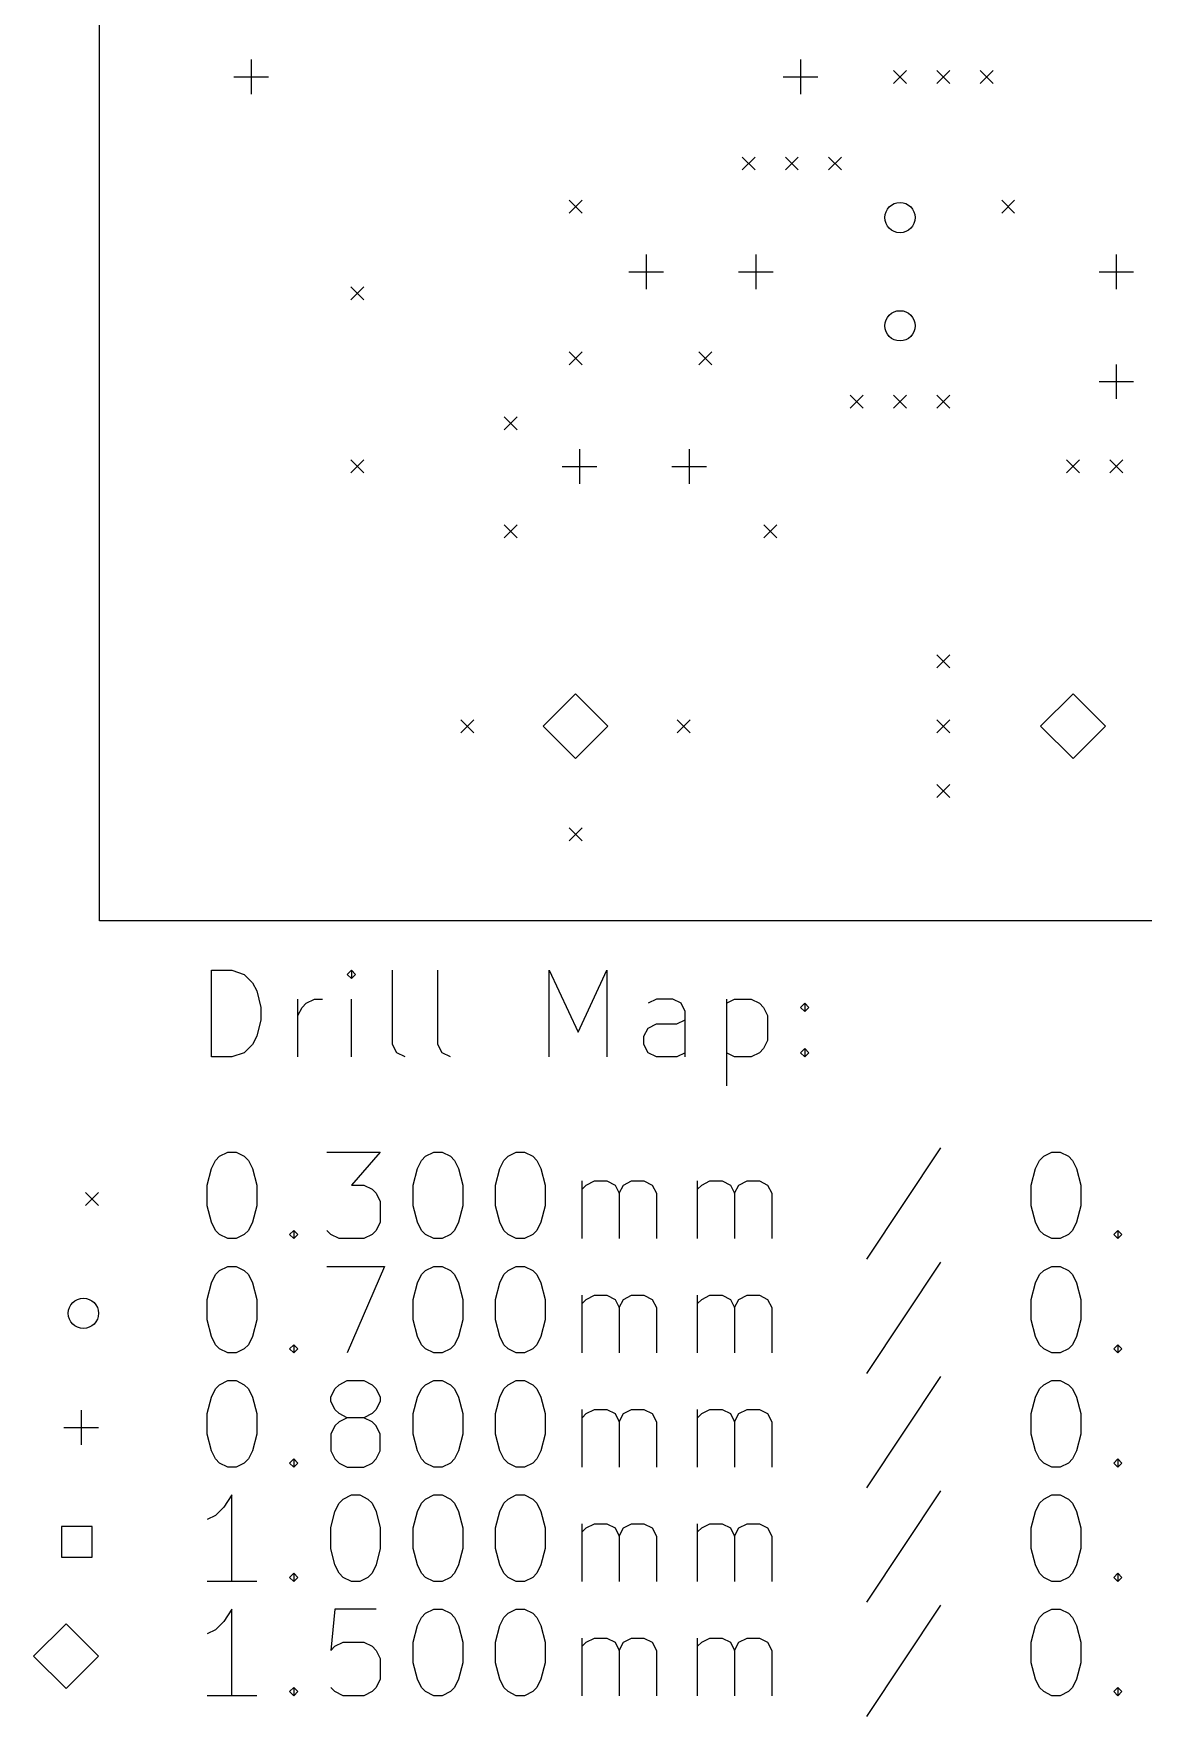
# Model space of a CAD drawing. Extents: x -1.5 to 50.2, y -78.7 to 0.
# Drawn here: x -1.52 to 24.12, y -78.38 to -39.5 of the extents above; entities that cross this region are included whole.
import ezdxf

# ---------------------------------------------------------------- set-up
doc = ezdxf.new("R2010")
doc.units = 0
doc.layers.add('BLACK', color=7, linetype='CONTINUOUS')

msp = doc.modelspace()

# ---------------------------------------------------------------- linework, layer by layer
at = {"layer": 'BLACK', "linetype": 'CONTINUOUS'}
for p, q in [((0, -60), (0, 0)), ((3.5, -40.1), (3.5, -40.9)), ((16.2, -40.1), (16.2, -40.9)), ((18.35, -40.35), (18.65, -40.65)), ((18.65, -40.35), (18.35, -40.65)), ((19.35, -40.35), (19.65, -40.65)), ((19.65, -40.35), (19.35, -40.65)), ((20.35, -40.35), (20.65, -40.65)), ((20.65, -40.35), (20.35, -40.65)), ((3.1, -40.5), (3.9, -40.5)), ((15.8, -40.5), (16.6, -40.5)), ((14.85, -42.35), (15.15, -42.65)), ((15.15, -42.35), (14.85, -42.65)), ((15.85, -42.35), (16.15, -42.65)), ((16.15, -42.35), (15.85, -42.65)), ((16.85, -42.35), (17.15, -42.65)), ((17.15, -42.35), (16.85, -42.65)), ((10.85, -43.35), (11.15, -43.65)), ((11.15, -43.35), (10.85, -43.65)), ((20.85, -43.35), (21.15, -43.65)), ((21.15, -43.35), (20.85, -43.65)), ((12.63, -44.6), (12.63, -45.4)), ((15.17, -44.6), (15.17, -45.4)), ((23.5, -44.6), (23.5, -45.4)), ((12.23, -45), (13.03, -45)), ((14.77, -45), (15.57, -45)), ((23.1, -45), (23.9, -45)), ((5.81, -45.35), (6.11, -45.65)), ((6.11, -45.35), (5.81, -45.65)), ((10.85, -46.85), (11.15, -47.15)), ((11.15, -46.85), (10.85, -47.15)), ((13.85, -46.85), (14.15, -47.15)), ((14.15, -46.85), (13.85, -47.15)), ((23.5, -47.14), (23.5, -47.94)), ((23.1, -47.54), (23.9, -47.54)), ((17.35, -47.85), (17.65, -48.15)), ((17.65, -47.85), (17.35, -48.15)), ((18.35, -47.85), (18.65, -48.15)), ((18.65, -47.85), (18.35, -48.15)), ((19.35, -47.85), (19.65, -48.15)), ((19.65, -47.85), (19.35, -48.15)), ((9.35, -48.35), (9.65, -48.65)), ((9.65, -48.35), (9.35, -48.65)), ((5.81, -49.35), (6.11, -49.65)), ((6.11, -49.35), (5.81, -49.65)), ((11.09, -49.1), (11.09, -49.9)), ((13.63, -49.1), (13.63, -49.9)), ((22.35, -49.35), (22.65, -49.65)), ((22.65, -49.35), (22.35, -49.65)), ((23.35, -49.35), (23.65, -49.65)), ((23.65, -49.35), (23.35, -49.65)), ((10.69, -49.5), (11.49, -49.5)), ((13.23, -49.5), (14.03, -49.5)), ((9.35, -50.85), (9.65, -51.15)), ((9.65, -50.85), (9.35, -51.15)), ((15.35, -50.85), (15.65, -51.15)), ((15.65, -50.85), (15.35, -51.15)), ((19.35, -53.85), (19.65, -54.15)), ((19.65, -53.85), (19.35, -54.15)), ((11, -54.75), (10.25, -55.5)), ((11.75, -55.5), (11, -54.75)), ((22.5, -54.75), (21.75, -55.5)), ((23.25, -55.5), (22.5, -54.75)), ((8.35, -55.35), (8.65, -55.65)), ((8.65, -55.35), (8.35, -55.65)), ((10.25, -55.5), (11, -56.25)), ((11, -56.25), (11.75, -55.5)), ((13.35, -55.35), (13.65, -55.65)), ((13.65, -55.35), (13.35, -55.65)), ((19.35, -55.35), (19.65, -55.65)), ((19.65, -55.35), (19.35, -55.65)), ((21.75, -55.5), (22.5, -56.25)), ((22.5, -56.25), (23.25, -55.5)), ((19.35, -56.85), (19.65, -57.15)), ((19.65, -56.85), (19.35, -57.15)), ((10.85, -57.85), (11.15, -58.15)), ((11.15, -57.85), (10.85, -58.15)), ((45, -60), (0, -60)), ((2.582768, -63.139838), (2.582768, -61.139838)), ((2.582768, -61.139838), (3.058958, -61.139838)), ((3.058958, -61.139838), (3.344673, -61.235076)), ((3.344673, -61.235076), (3.535149, -61.425552)), ((5.820863, -61.139838), (5.725625, -61.235076)), ((5.725625, -61.235076), (5.820863, -61.330314)), ((5.916101, -61.235076), (5.820863, -61.139838)), ((5.820863, -61.139838), (5.820863, -61.330314)), ((5.820863, -61.330314), (5.916101, -61.235076)), ((6.773244, -62.854123), (6.773244, -61.139838)), ((7.820863, -62.854123), (7.820863, -61.139838)), ((10.392292, -63.139838), (10.392292, -61.139838)), ((10.392292, -61.139838), (11.058959, -62.568409)), ((11.058959, -62.568409), (11.725625, -61.139838)), ((11.725625, -61.139838), (11.725625, -63.139838)), ((3.535149, -61.425552), (3.630387, -61.616028)), ((3.630387, -61.616028), (3.725625, -61.99698)), ((4.582768, -63.139838), (4.582768, -61.806504)), ((4.773244, -61.901742), (4.96372, -61.806504)), ((4.96372, -61.806504), (5.154197, -61.806504)), ((5.820863, -63.139838), (5.820863, -61.806504)), ((12.868482, -61.806504), (12.678006, -61.901742)), ((13.249435, -61.806504), (12.868482, -61.806504)), ((13.439911, -61.901742), (13.249435, -61.806504)), ((14.48753, -61.806504), (14.48753, -63.806504)), ((14.48753, -61.901742), (14.678006, -61.806504)), ((14.678006, -61.806504), (15.058959, -61.806504)), ((15.058959, -61.806504), (15.249435, -61.901742)), ((3.725625, -61.99698), (3.725625, -62.282695)), ((4.582768, -62.187457), (4.678006, -61.99698)), ((4.678006, -61.99698), (4.773244, -61.901742)), ((13.535149, -62.092219), (13.439911, -61.901742)), ((13.535149, -63.139838), (13.535149, -62.092219)), ((15.249435, -61.901742), (15.344673, -61.99698)), ((15.344673, -61.99698), (15.439911, -62.187457)), ((15.439911, -62.187457), (15.439911, -62.758885)), ((16.201816, -61.99698), (16.297054, -61.901742)), ((16.297054, -62.092219), (16.201816, -61.99698)), ((16.297054, -61.901742), (16.392292, -61.99698)), ((16.297054, -61.901742), (16.297054, -62.092219)), ((16.392292, -61.99698), (16.297054, -62.092219)), ((3.725625, -62.282695), (3.630387, -62.663647)), ((12.582768, -62.663647), (12.678006, -62.473171)), ((12.678006, -62.473171), (12.868482, -62.377933)), ((12.868482, -62.377933), (13.344673, -62.377933)), ((13.344673, -62.377933), (13.535149, -62.282695)), ((3.535149, -62.854123), (3.344673, -63.0446)), ((3.630387, -62.663647), (3.535149, -62.854123)), ((6.868482, -63.0446), (6.773244, -62.854123)), ((7.916101, -63.0446), (7.820863, -62.854123)), ((12.582768, -62.854123), (12.582768, -62.663647)), ((12.678006, -63.0446), (12.582768, -62.854123)), ((15.344673, -62.949361), (15.249435, -63.0446)), ((15.439911, -62.758885), (15.344673, -62.949361)), ((16.201816, -63.0446), (16.297054, -62.949361)), ((16.297054, -62.949361), (16.392292, -63.0446)), ((16.297054, -62.949361), (16.297054, -63.139838)), ((3.058958, -63.139838), (2.582768, -63.139838)), ((3.344673, -63.0446), (3.058958, -63.139838)), ((7.058958, -63.139838), (6.868482, -63.0446)), ((8.106577, -63.139838), (7.916101, -63.0446)), ((12.868482, -63.139838), (12.678006, -63.0446)), ((13.344673, -63.139838), (12.868482, -63.139838)), ((13.535149, -63.0446), (13.344673, -63.139838)), ((14.678006, -63.139838), (14.48753, -63.0446)), ((15.058959, -63.139838), (14.678006, -63.139838)), ((15.249435, -63.0446), (15.058959, -63.139838)), ((16.297054, -63.139838), (16.201816, -63.0446)), ((16.392292, -63.0446), (16.297054, -63.139838)), ((19.439912, -65.2446), (17.725627, -67.816028)), ((2.582768, -65.72079), (2.678006, -65.530314)), ((2.678006, -65.530314), (2.773244, -65.435076)), ((2.773244, -65.435076), (2.96372, -65.339838)), ((2.96372, -65.339838), (3.154197, -65.339838)), ((3.154197, -65.339838), (3.344673, -65.435076)), ((3.344673, -65.435076), (3.439911, -65.530314)), ((3.439911, -65.530314), (3.535149, -65.72079)), ((5.249435, -65.339838), (6.48753, -65.339838)), ((6.48753, -65.339838), (5.820863, -66.101742)), ((7.344673, -65.72079), (7.439911, -65.530314)), ((7.439911, -65.530314), (7.535149, -65.435076)), ((7.535149, -65.435076), (7.725625, -65.339838)), ((7.725625, -65.339838), (7.916102, -65.339838)), ((7.916102, -65.339838), (8.106578, -65.435076)), ((8.106578, -65.435076), (8.201816, -65.530314)), ((8.201816, -65.530314), (8.297054, -65.72079)), ((9.249435, -65.72079), (9.344673, -65.530314)), ((9.344673, -65.530314), (9.439911, -65.435076)), ((9.439911, -65.435076), (9.630387, -65.339838)), ((9.630387, -65.339838), (9.820864, -65.339838)), ((9.820864, -65.339838), (10.01134, -65.435076)), ((10.01134, -65.435076), (10.106578, -65.530314)), ((10.106578, -65.530314), (10.201816, -65.72079)), ((21.630389, -65.72079), (21.725627, -65.530314)), ((21.725627, -65.530314), (21.820865, -65.435076)), ((21.820865, -65.435076), (22.011341, -65.339838)), ((22.011341, -65.339838), (22.201818, -65.339838)), ((22.201818, -65.339838), (22.392294, -65.435076)), ((22.392294, -65.435076), (22.487532, -65.530314)), ((22.487532, -65.530314), (22.58277, -65.72079)), ((2.48753, -66.101742), (2.582768, -65.72079)), ((3.535149, -65.72079), (3.630387, -66.101742)), ((7.249435, -66.101742), (7.344673, -65.72079)), ((8.297054, -65.72079), (8.392292, -66.101742)), ((9.154197, -66.101742), (9.249435, -65.72079)), ((10.201816, -65.72079), (10.297054, -66.101742)), ((11.154197, -67.339838), (11.154197, -66.006504)), ((11.249435, -66.101742), (11.439911, -66.006504)), ((11.439911, -66.006504), (11.725626, -66.006504)), ((11.725626, -66.006504), (11.916102, -66.101742)), ((12.106578, -66.101742), (12.297054, -66.006504)), ((12.297054, -66.006504), (12.582768, -66.006504)), ((12.582768, -66.006504), (12.773245, -66.101742)), ((13.820864, -67.339838), (13.820864, -66.006504)), ((13.916102, -66.101742), (14.106578, -66.006504)), ((14.106578, -66.006504), (14.392293, -66.006504)), ((14.392293, -66.006504), (14.582769, -66.101742)), ((14.773245, -66.101742), (14.963721, -66.006504)), ((14.963721, -66.006504), (15.249435, -66.006504)), ((15.249435, -66.006504), (15.439912, -66.101742)), ((21.535151, -66.101742), (21.630389, -65.72079)), ((22.58277, -65.72079), (22.678008, -66.101742)), ((-0.325, -66.275), (-0.025, -66.575)), ((-0.025, -66.275), (-0.325, -66.575)), ((2.48753, -66.577933), (2.48753, -66.101742)), ((3.630387, -66.101742), (3.630387, -66.577933)), ((5.820863, -66.101742), (6.106578, -66.101742)), ((6.106578, -66.101742), (6.297054, -66.19698)), ((6.297054, -66.19698), (6.392292, -66.292219)), ((6.392292, -66.292219), (6.48753, -66.482695)), ((7.249435, -66.577933), (7.249435, -66.101742)), ((8.392292, -66.101742), (8.392292, -66.577933)), ((9.154197, -66.577933), (9.154197, -66.101742)), ((10.297054, -66.101742), (10.297054, -66.577933)), ((11.154197, -66.19698), (11.249435, -66.101742)), ((11.916102, -66.101742), (12.01134, -66.292219)), ((12.01134, -66.292219), (12.106578, -66.101742)), ((12.01134, -66.292219), (12.01134, -67.339838)), ((12.773245, -66.101742), (12.868483, -66.292219)), ((12.868483, -66.292219), (12.868483, -67.339838)), ((13.820864, -66.19698), (13.916102, -66.101742)), ((14.582769, -66.101742), (14.678007, -66.292219)), ((14.678007, -66.292219), (14.773245, -66.101742)), ((14.678007, -66.292219), (14.678007, -67.339838)), ((15.439912, -66.101742), (15.53515, -66.292219)), ((15.53515, -66.292219), (15.53515, -67.339838)), ((21.535151, -66.577933), (21.535151, -66.101742)), ((22.678008, -66.101742), (22.678008, -66.577933)), ((2.582768, -66.958885), (2.48753, -66.577933)), ((3.630387, -66.577933), (3.535149, -66.958885)), ((6.48753, -66.482695), (6.48753, -66.958885)), ((7.344673, -66.958885), (7.249435, -66.577933)), ((8.392292, -66.577933), (8.297054, -66.958885)), ((9.249435, -66.958885), (9.154197, -66.577933)), ((10.297054, -66.577933), (10.201816, -66.958885)), ((21.630389, -66.958885), (21.535151, -66.577933)), ((22.678008, -66.577933), (22.58277, -66.958885)), ((2.678006, -67.149361), (2.582768, -66.958885)), ((2.773244, -67.2446), (2.678006, -67.149361)), ((2.96372, -67.339838), (2.773244, -67.2446)), ((3.344673, -67.2446), (3.154197, -67.339838)), ((3.439911, -67.149361), (3.344673, -67.2446)), ((3.535149, -66.958885), (3.439911, -67.149361)), ((4.392292, -67.2446), (4.48753, -67.149361)), ((4.48753, -67.339838), (4.392292, -67.2446)), ((4.48753, -67.149361), (4.582768, -67.2446)), ((4.48753, -67.149361), (4.48753, -67.339838)), ((4.582768, -67.2446), (4.48753, -67.339838)), ((5.344673, -67.2446), (5.249435, -67.149361)), ((5.535149, -67.339838), (5.344673, -67.2446)), ((6.297054, -67.2446), (6.106578, -67.339838)), ((6.392292, -67.149361), (6.297054, -67.2446)), ((6.48753, -66.958885), (6.392292, -67.149361)), ((7.439911, -67.149361), (7.344673, -66.958885)), ((7.535149, -67.2446), (7.439911, -67.149361)), ((7.725625, -67.339838), (7.535149, -67.2446)), ((8.106578, -67.2446), (7.916102, -67.339838)), ((8.201816, -67.149361), (8.106578, -67.2446)), ((8.297054, -66.958885), (8.201816, -67.149361)), ((9.344673, -67.149361), (9.249435, -66.958885)), ((9.439911, -67.2446), (9.344673, -67.149361)), ((9.630387, -67.339838), (9.439911, -67.2446)), ((10.01134, -67.2446), (9.820864, -67.339838)), ((10.106578, -67.149361), (10.01134, -67.2446)), ((10.201816, -66.958885), (10.106578, -67.149361)), ((21.725627, -67.149361), (21.630389, -66.958885)), ((21.820865, -67.2446), (21.725627, -67.149361)), ((22.011341, -67.339838), (21.820865, -67.2446)), ((22.392294, -67.2446), (22.201818, -67.339838)), ((22.487532, -67.149361), (22.392294, -67.2446)), ((22.58277, -66.958885), (22.487532, -67.149361)), ((23.439913, -67.2446), (23.535151, -67.149361)), ((23.535151, -67.339838), (23.439913, -67.2446)), ((23.535151, -67.149361), (23.630389, -67.2446)), ((23.535151, -67.149361), (23.535151, -67.339838)), ((23.630389, -67.2446), (23.535151, -67.339838)), ((3.154197, -67.339838), (2.96372, -67.339838)), ((6.106578, -67.339838), (5.535149, -67.339838)), ((7.916102, -67.339838), (7.725625, -67.339838)), ((9.820864, -67.339838), (9.630387, -67.339838)), ((22.201818, -67.339838), (22.011341, -67.339838)), ((2.773244, -68.075076), (2.96372, -67.979838)), ((2.96372, -67.979838), (3.154197, -67.979838)), ((3.154197, -67.979838), (3.344673, -68.075076)), ((5.249435, -67.979838), (6.582768, -67.979838)), ((6.582768, -67.979838), (5.725625, -69.979838)), ((7.535149, -68.075076), (7.725625, -67.979838)), ((7.725625, -67.979838), (7.916102, -67.979838)), ((7.916102, -67.979838), (8.106578, -68.075076)), ((9.439911, -68.075076), (9.630387, -67.979838)), ((9.630387, -67.979838), (9.820864, -67.979838)), ((9.820864, -67.979838), (10.01134, -68.075076)), ((19.439912, -67.8846), (17.725627, -70.456028)), ((21.820865, -68.075076), (22.011341, -67.979838)), ((22.011341, -67.979838), (22.201818, -67.979838)), ((22.201818, -67.979838), (22.392294, -68.075076)), ((2.48753, -68.741742), (2.582768, -68.36079)), ((2.582768, -68.36079), (2.678006, -68.170314)), ((2.678006, -68.170314), (2.773244, -68.075076)), ((3.344673, -68.075076), (3.439911, -68.170314)), ((3.439911, -68.170314), (3.535149, -68.36079)), ((3.535149, -68.36079), (3.630387, -68.741742)), ((7.249435, -68.741742), (7.344673, -68.36079)), ((7.344673, -68.36079), (7.439911, -68.170314)), ((7.439911, -68.170314), (7.535149, -68.075076)), ((8.106578, -68.075076), (8.201816, -68.170314)), ((8.201816, -68.170314), (8.297054, -68.36079)), ((8.297054, -68.36079), (8.392292, -68.741742)), ((9.154197, -68.741742), (9.249435, -68.36079)), ((9.249435, -68.36079), (9.344673, -68.170314)), ((9.344673, -68.170314), (9.439911, -68.075076)), ((10.01134, -68.075076), (10.106578, -68.170314)), ((10.106578, -68.170314), (10.201816, -68.36079)), ((10.201816, -68.36079), (10.297054, -68.741742)), ((21.535151, -68.741742), (21.630389, -68.36079)), ((21.630389, -68.36079), (21.725627, -68.170314)), ((21.725627, -68.170314), (21.820865, -68.075076)), ((22.392294, -68.075076), (22.487532, -68.170314)), ((22.487532, -68.170314), (22.58277, -68.36079)), ((22.58277, -68.36079), (22.678008, -68.741742)), ((2.48753, -69.217933), (2.48753, -68.741742)), ((3.630387, -68.741742), (3.630387, -69.217933)), ((7.249435, -69.217933), (7.249435, -68.741742)), ((8.392292, -68.741742), (8.392292, -69.217933)), ((9.154197, -69.217933), (9.154197, -68.741742)), ((10.297054, -68.741742), (10.297054, -69.217933)), ((11.154197, -69.979838), (11.154197, -68.646504)), ((11.154197, -68.83698), (11.249435, -68.741742)), ((11.249435, -68.741742), (11.439911, -68.646504)), ((11.439911, -68.646504), (11.725626, -68.646504)), ((11.725626, -68.646504), (11.916102, -68.741742)), ((11.916102, -68.741742), (12.01134, -68.932219)), ((12.01134, -68.932219), (12.106578, -68.741742)), ((12.106578, -68.741742), (12.297054, -68.646504)), ((12.297054, -68.646504), (12.582768, -68.646504)), ((12.582768, -68.646504), (12.773245, -68.741742)), ((12.773245, -68.741742), (12.868483, -68.932219)), ((13.820864, -69.979838), (13.820864, -68.646504)), ((13.820864, -68.83698), (13.916102, -68.741742)), ((13.916102, -68.741742), (14.106578, -68.646504)), ((14.106578, -68.646504), (14.392293, -68.646504)), ((14.392293, -68.646504), (14.582769, -68.741742)), ((14.582769, -68.741742), (14.678007, -68.932219)), ((14.678007, -68.932219), (14.773245, -68.741742)), ((14.773245, -68.741742), (14.963721, -68.646504)), ((14.963721, -68.646504), (15.249435, -68.646504)), ((15.249435, -68.646504), (15.439912, -68.741742)), ((15.439912, -68.741742), (15.53515, -68.932219)), ((21.535151, -69.217933), (21.535151, -68.741742)), ((22.678008, -68.741742), (22.678008, -69.217933)), ((12.01134, -68.932219), (12.01134, -69.979838)), ((12.868483, -68.932219), (12.868483, -69.979838)), ((14.678007, -68.932219), (14.678007, -69.979838)), ((15.53515, -68.932219), (15.53515, -69.979838)), ((2.582768, -69.598885), (2.48753, -69.217933)), ((3.630387, -69.217933), (3.535149, -69.598885)), ((7.344673, -69.598885), (7.249435, -69.217933)), ((8.392292, -69.217933), (8.297054, -69.598885)), ((9.249435, -69.598885), (9.154197, -69.217933)), ((10.297054, -69.217933), (10.201816, -69.598885)), ((21.630389, -69.598885), (21.535151, -69.217933)), ((22.678008, -69.217933), (22.58277, -69.598885)), ((2.678006, -69.789361), (2.582768, -69.598885)), ((2.773244, -69.8846), (2.678006, -69.789361)), ((2.96372, -69.979838), (2.773244, -69.8846)), ((3.344673, -69.8846), (3.154197, -69.979838)), ((3.439911, -69.789361), (3.344673, -69.8846)), ((3.535149, -69.598885), (3.439911, -69.789361)), ((4.392292, -69.8846), (4.48753, -69.789361)), ((4.48753, -69.979838), (4.392292, -69.8846)), ((4.48753, -69.789361), (4.582768, -69.8846)), ((4.48753, -69.789361), (4.48753, -69.979838)), ((4.582768, -69.8846), (4.48753, -69.979838)), ((7.439911, -69.789361), (7.344673, -69.598885)), ((7.535149, -69.8846), (7.439911, -69.789361)), ((7.725625, -69.979838), (7.535149, -69.8846)), ((8.106578, -69.8846), (7.916102, -69.979838)), ((8.201816, -69.789361), (8.106578, -69.8846)), ((8.297054, -69.598885), (8.201816, -69.789361)), ((9.344673, -69.789361), (9.249435, -69.598885)), ((9.439911, -69.8846), (9.344673, -69.789361)), ((9.630387, -69.979838), (9.439911, -69.8846)), ((10.01134, -69.8846), (9.820864, -69.979838)), ((10.106578, -69.789361), (10.01134, -69.8846)), ((10.201816, -69.598885), (10.106578, -69.789361)), ((21.725627, -69.789361), (21.630389, -69.598885)), ((21.820865, -69.8846), (21.725627, -69.789361)), ((22.011341, -69.979838), (21.820865, -69.8846)), ((22.392294, -69.8846), (22.201818, -69.979838)), ((22.487532, -69.789361), (22.392294, -69.8846)), ((22.58277, -69.598885), (22.487532, -69.789361)), ((23.439913, -69.8846), (23.535151, -69.789361)), ((23.535151, -69.979838), (23.439913, -69.8846)), ((23.535151, -69.789361), (23.630389, -69.8846)), ((23.535151, -69.789361), (23.535151, -69.979838)), ((23.630389, -69.8846), (23.535151, -69.979838)), ((3.154197, -69.979838), (2.96372, -69.979838)), ((7.916102, -69.979838), (7.725625, -69.979838)), ((9.820864, -69.979838), (9.630387, -69.979838)), ((22.201818, -69.979838), (22.011341, -69.979838)), ((2.678006, -70.810314), (2.773244, -70.715076)), ((2.773244, -70.715076), (2.96372, -70.619838)), ((2.96372, -70.619838), (3.154197, -70.619838)), ((3.154197, -70.619838), (3.344673, -70.715076)), ((3.344673, -70.715076), (3.439911, -70.810314)), ((5.439911, -70.810314), (5.535149, -70.715076)), ((5.535149, -70.715076), (5.725625, -70.619838)), ((5.725625, -70.619838), (6.106578, -70.619838)), ((6.106578, -70.619838), (6.297054, -70.715076)), ((6.297054, -70.715076), (6.392292, -70.810314)), ((7.439911, -70.810314), (7.535149, -70.715076)), ((7.535149, -70.715076), (7.725625, -70.619838)), ((7.725625, -70.619838), (7.916102, -70.619838)), ((7.916102, -70.619838), (8.106578, -70.715076)), ((8.106578, -70.715076), (8.201816, -70.810314)), ((9.344673, -70.810314), (9.439911, -70.715076)), ((9.439911, -70.715076), (9.630387, -70.619838)), ((9.630387, -70.619838), (9.820864, -70.619838)), ((9.820864, -70.619838), (10.01134, -70.715076)), ((10.01134, -70.715076), (10.106578, -70.810314)), ((19.439912, -70.5246), (17.725627, -73.096028)), ((21.725627, -70.810314), (21.820865, -70.715076)), ((21.820865, -70.715076), (22.011341, -70.619838)), ((22.011341, -70.619838), (22.201818, -70.619838)), ((22.201818, -70.619838), (22.392294, -70.715076)), ((22.392294, -70.715076), (22.487532, -70.810314)), ((2.48753, -71.381742), (2.582768, -71.00079)), ((2.582768, -71.00079), (2.678006, -70.810314)), ((3.439911, -70.810314), (3.535149, -71.00079)), ((3.535149, -71.00079), (3.630387, -71.381742)), ((5.344673, -71.00079), (5.439911, -70.810314)), ((5.344673, -71.096028), (5.344673, -71.00079)), ((5.439911, -71.286504), (5.344673, -71.096028)), ((6.392292, -70.810314), (6.48753, -71.00079)), ((6.48753, -71.096028), (6.392292, -71.286504)), ((6.48753, -71.00079), (6.48753, -71.096028)), ((7.249435, -71.381742), (7.344673, -71.00079)), ((7.344673, -71.00079), (7.439911, -70.810314)), ((8.201816, -70.810314), (8.297054, -71.00079)), ((8.297054, -71.00079), (8.392292, -71.381742)), ((9.154197, -71.381742), (9.249435, -71.00079)), ((9.249435, -71.00079), (9.344673, -70.810314)), ((10.106578, -70.810314), (10.201816, -71.00079)), ((10.201816, -71.00079), (10.297054, -71.381742)), ((21.535151, -71.381742), (21.630389, -71.00079)), ((21.630389, -71.00079), (21.725627, -70.810314)), ((22.487532, -70.810314), (22.58277, -71.00079)), ((22.58277, -71.00079), (22.678008, -71.381742)), ((-0.425, -71.305), (-0.425, -72.105)), ((2.48753, -71.857933), (2.48753, -71.381742)), ((3.630387, -71.381742), (3.630387, -71.857933)), ((5.535149, -71.381742), (5.439911, -71.286504)), ((5.725625, -71.47698), (5.535149, -71.381742)), ((5.725625, -71.47698), (5.535149, -71.572219)), ((6.106578, -71.47698), (5.725625, -71.47698)), ((6.297054, -71.381742), (6.106578, -71.47698)), ((6.297054, -71.572219), (6.106578, -71.47698)), ((6.392292, -71.286504), (6.297054, -71.381742)), ((7.249435, -71.857933), (7.249435, -71.381742)), ((8.392292, -71.381742), (8.392292, -71.857933)), ((9.154197, -71.857933), (9.154197, -71.381742)), ((10.297054, -71.381742), (10.297054, -71.857933)), ((11.154197, -72.619838), (11.154197, -71.286504)), ((11.154197, -71.47698), (11.249435, -71.381742)), ((11.249435, -71.381742), (11.439911, -71.286504)), ((11.439911, -71.286504), (11.725626, -71.286504)), ((11.725626, -71.286504), (11.916102, -71.381742)), ((11.916102, -71.381742), (12.01134, -71.572219)), ((12.01134, -71.572219), (12.106578, -71.381742)), ((12.106578, -71.381742), (12.297054, -71.286504)), ((12.297054, -71.286504), (12.582768, -71.286504)), ((12.582768, -71.286504), (12.773245, -71.381742)), ((12.773245, -71.381742), (12.868483, -71.572219)), ((13.820864, -72.619838), (13.820864, -71.286504)), ((13.820864, -71.47698), (13.916102, -71.381742)), ((13.916102, -71.381742), (14.106578, -71.286504)), ((14.106578, -71.286504), (14.392293, -71.286504)), ((14.392293, -71.286504), (14.582769, -71.381742)), ((14.582769, -71.381742), (14.678007, -71.572219)), ((14.678007, -71.572219), (14.773245, -71.381742)), ((14.773245, -71.381742), (14.963721, -71.286504)), ((14.963721, -71.286504), (15.249435, -71.286504)), ((15.249435, -71.286504), (15.439912, -71.381742)), ((15.439912, -71.381742), (15.53515, -71.572219)), ((21.535151, -71.857933), (21.535151, -71.381742)), ((22.678008, -71.381742), (22.678008, -71.857933)), ((-0.825, -71.705), (-0.025, -71.705)), ((2.582768, -72.238885), (2.48753, -71.857933)), ((3.630387, -71.857933), (3.535149, -72.238885)), ((5.439911, -71.667457), (5.344673, -71.857933)), ((5.344673, -71.857933), (5.344673, -72.238885)), ((5.535149, -71.572219), (5.439911, -71.667457)), ((6.392292, -71.667457), (6.297054, -71.572219)), ((6.48753, -71.857933), (6.392292, -71.667457)), ((6.48753, -72.238885), (6.48753, -71.857933)), ((7.344673, -72.238885), (7.249435, -71.857933)), ((8.392292, -71.857933), (8.297054, -72.238885)), ((9.249435, -72.238885), (9.154197, -71.857933)), ((10.297054, -71.857933), (10.201816, -72.238885)), ((12.01134, -71.572219), (12.01134, -72.619838)), ((12.868483, -71.572219), (12.868483, -72.619838)), ((14.678007, -71.572219), (14.678007, -72.619838)), ((15.53515, -71.572219), (15.53515, -72.619838)), ((21.630389, -72.238885), (21.535151, -71.857933)), ((22.678008, -71.857933), (22.58277, -72.238885)), ((2.678006, -72.429361), (2.582768, -72.238885)), ((3.535149, -72.238885), (3.439911, -72.429361)), ((5.344673, -72.238885), (5.439911, -72.429361)), ((6.392292, -72.429361), (6.48753, -72.238885)), ((7.439911, -72.429361), (7.344673, -72.238885)), ((8.297054, -72.238885), (8.201816, -72.429361)), ((9.344673, -72.429361), (9.249435, -72.238885)), ((10.201816, -72.238885), (10.106578, -72.429361)), ((21.725627, -72.429361), (21.630389, -72.238885)), ((22.58277, -72.238885), (22.487532, -72.429361)), ((2.773244, -72.5246), (2.678006, -72.429361)), ((2.96372, -72.619838), (2.773244, -72.5246)), ((3.154197, -72.619838), (2.96372, -72.619838)), ((3.344673, -72.5246), (3.154197, -72.619838)), ((3.439911, -72.429361), (3.344673, -72.5246)), ((4.392292, -72.5246), (4.48753, -72.429361)), ((4.48753, -72.619838), (4.392292, -72.5246)), ((4.48753, -72.429361), (4.582768, -72.5246)), ((4.48753, -72.429361), (4.48753, -72.619838)), ((4.582768, -72.5246), (4.48753, -72.619838)), ((5.439911, -72.429361), (5.535149, -72.5246)), ((5.535149, -72.5246), (5.725625, -72.619838)), ((5.725625, -72.619838), (6.106578, -72.619838)), ((6.106578, -72.619838), (6.297054, -72.5246)), ((6.297054, -72.5246), (6.392292, -72.429361)), ((7.535149, -72.5246), (7.439911, -72.429361)), ((7.725625, -72.619838), (7.535149, -72.5246)), ((7.916102, -72.619838), (7.725625, -72.619838)), ((8.106578, -72.5246), (7.916102, -72.619838)), ((8.201816, -72.429361), (8.106578, -72.5246)), ((9.439911, -72.5246), (9.344673, -72.429361)), ((9.630387, -72.619838), (9.439911, -72.5246)), ((9.820864, -72.619838), (9.630387, -72.619838)), ((10.01134, -72.5246), (9.820864, -72.619838)), ((10.106578, -72.429361), (10.01134, -72.5246)), ((21.820865, -72.5246), (21.725627, -72.429361)), ((22.011341, -72.619838), (21.820865, -72.5246)), ((22.201818, -72.619838), (22.011341, -72.619838)), ((22.392294, -72.5246), (22.201818, -72.619838)), ((22.487532, -72.429361), (22.392294, -72.5246)), ((23.439913, -72.5246), (23.535151, -72.429361)), ((23.535151, -72.619838), (23.439913, -72.5246)), ((23.535151, -72.429361), (23.630389, -72.5246)), ((23.535151, -72.429361), (23.535151, -72.619838)), ((23.630389, -72.5246), (23.535151, -72.619838)), ((3.058958, -73.259838), (2.868482, -73.545552)), ((3.058958, -75.259838), (3.058958, -73.259838)), ((5.439911, -73.64079), (5.535149, -73.450314)), ((5.535149, -73.450314), (5.630387, -73.355076)), ((5.630387, -73.355076), (5.820863, -73.259838)), ((5.820863, -73.259838), (6.01134, -73.259838)), ((6.01134, -73.259838), (6.201816, -73.355076)), ((6.201816, -73.355076), (6.297054, -73.450314)), ((6.297054, -73.450314), (6.392292, -73.64079)), ((7.344673, -73.64079), (7.439911, -73.450314)), ((7.439911, -73.450314), (7.535149, -73.355076)), ((7.535149, -73.355076), (7.725625, -73.259838)), ((7.725625, -73.259838), (7.916102, -73.259838)), ((7.916102, -73.259838), (8.106578, -73.355076)), ((8.106578, -73.355076), (8.201816, -73.450314)), ((8.201816, -73.450314), (8.297054, -73.64079)), ((9.249435, -73.64079), (9.344673, -73.450314)), ((9.344673, -73.450314), (9.439911, -73.355076)), ((9.439911, -73.355076), (9.630387, -73.259838)), ((9.630387, -73.259838), (9.820864, -73.259838)), ((9.820864, -73.259838), (10.01134, -73.355076)), ((10.01134, -73.355076), (10.106578, -73.450314)), ((10.106578, -73.450314), (10.201816, -73.64079)), ((19.439912, -73.1646), (17.725627, -75.736028)), ((21.630389, -73.64079), (21.725627, -73.450314)), ((21.725627, -73.450314), (21.820865, -73.355076)), ((21.820865, -73.355076), (22.011341, -73.259838)), ((22.011341, -73.259838), (22.201818, -73.259838)), ((22.201818, -73.259838), (22.392294, -73.355076)), ((22.392294, -73.355076), (22.487532, -73.450314)), ((22.487532, -73.450314), (22.58277, -73.64079)), ((2.678006, -73.736028), (2.48753, -73.831266)), ((2.868482, -73.545552), (2.678006, -73.736028)), ((5.344673, -74.021742), (5.439911, -73.64079)), ((6.392292, -73.64079), (6.48753, -74.021742)), ((7.249435, -74.021742), (7.344673, -73.64079)), ((8.297054, -73.64079), (8.392292, -74.021742)), ((9.154197, -74.021742), (9.249435, -73.64079)), ((10.201816, -73.64079), (10.297054, -74.021742)), ((21.535151, -74.021742), (21.630389, -73.64079)), ((22.58277, -73.64079), (22.678008, -74.021742)), ((-0.171443, -73.991443), (-0.878557, -73.991443)), ((-0.878557, -73.991443), (-0.878557, -74.698557)), ((-0.171443, -74.698557), (-0.171443, -73.991443)), ((5.344673, -74.497933), (5.344673, -74.021742)), ((6.48753, -74.021742), (6.48753, -74.497933)), ((7.249435, -74.497933), (7.249435, -74.021742)), ((8.392292, -74.021742), (8.392292, -74.497933)), ((9.154197, -74.497933), (9.154197, -74.021742)), ((10.297054, -74.021742), (10.297054, -74.497933)), ((11.154197, -75.259838), (11.154197, -73.926504)), ((11.154197, -74.11698), (11.249435, -74.021742)), ((11.249435, -74.021742), (11.439911, -73.926504)), ((11.439911, -73.926504), (11.725626, -73.926504)), ((11.725626, -73.926504), (11.916102, -74.021742)), ((11.916102, -74.021742), (12.01134, -74.212219)), ((12.01134, -74.212219), (12.106578, -74.021742)), ((12.01134, -74.212219), (12.01134, -75.259838)), ((12.106578, -74.021742), (12.297054, -73.926504)), ((12.297054, -73.926504), (12.582768, -73.926504)), ((12.582768, -73.926504), (12.773245, -74.021742)), ((12.773245, -74.021742), (12.868483, -74.212219)), ((12.868483, -74.212219), (12.868483, -75.259838)), ((13.820864, -75.259838), (13.820864, -73.926504)), ((13.820864, -74.11698), (13.916102, -74.021742)), ((13.916102, -74.021742), (14.106578, -73.926504)), ((14.106578, -73.926504), (14.392293, -73.926504)), ((14.392293, -73.926504), (14.582769, -74.021742)), ((14.582769, -74.021742), (14.678007, -74.212219)), ((14.678007, -74.212219), (14.773245, -74.021742)), ((14.678007, -74.212219), (14.678007, -75.259838)), ((14.773245, -74.021742), (14.963721, -73.926504)), ((14.963721, -73.926504), (15.249435, -73.926504)), ((15.249435, -73.926504), (15.439912, -74.021742)), ((15.439912, -74.021742), (15.53515, -74.212219)), ((15.53515, -74.212219), (15.53515, -75.259838)), ((21.535151, -74.497933), (21.535151, -74.021742)), ((22.678008, -74.021742), (22.678008, -74.497933)), ((5.439911, -74.878885), (5.344673, -74.497933)), ((6.48753, -74.497933), (6.392292, -74.878885)), ((7.344673, -74.878885), (7.249435, -74.497933)), ((8.392292, -74.497933), (8.297054, -74.878885)), ((9.249435, -74.878885), (9.154197, -74.497933)), ((10.297054, -74.497933), (10.201816, -74.878885)), ((21.630389, -74.878885), (21.535151, -74.497933)), ((22.678008, -74.497933), (22.58277, -74.878885)), ((-0.878557, -74.698557), (-0.171443, -74.698557)), ((5.535149, -75.069361), (5.439911, -74.878885)), ((6.392292, -74.878885), (6.297054, -75.069361)), ((7.439911, -75.069361), (7.344673, -74.878885)), ((8.297054, -74.878885), (8.201816, -75.069361)), ((9.344673, -75.069361), (9.249435, -74.878885)), ((10.201816, -74.878885), (10.106578, -75.069361)), ((21.725627, -75.069361), (21.630389, -74.878885)), ((22.58277, -74.878885), (22.487532, -75.069361)), ((3.630387, -75.259838), (2.48753, -75.259838)), ((4.392292, -75.1646), (4.48753, -75.069361)), ((4.48753, -75.259838), (4.392292, -75.1646)), ((4.48753, -75.069361), (4.582768, -75.1646)), ((4.48753, -75.069361), (4.48753, -75.259838)), ((4.582768, -75.1646), (4.48753, -75.259838)), ((5.630387, -75.1646), (5.535149, -75.069361)), ((5.820863, -75.259838), (5.630387, -75.1646)), ((6.01134, -75.259838), (5.820863, -75.259838)), ((6.201816, -75.1646), (6.01134, -75.259838)), ((6.297054, -75.069361), (6.201816, -75.1646)), ((7.535149, -75.1646), (7.439911, -75.069361)), ((7.725625, -75.259838), (7.535149, -75.1646)), ((7.916102, -75.259838), (7.725625, -75.259838)), ((8.106578, -75.1646), (7.916102, -75.259838)), ((8.201816, -75.069361), (8.106578, -75.1646)), ((9.439911, -75.1646), (9.344673, -75.069361)), ((9.630387, -75.259838), (9.439911, -75.1646)), ((9.820864, -75.259838), (9.630387, -75.259838)), ((10.01134, -75.1646), (9.820864, -75.259838)), ((10.106578, -75.069361), (10.01134, -75.1646)), ((21.820865, -75.1646), (21.725627, -75.069361)), ((22.011341, -75.259838), (21.820865, -75.1646)), ((22.201818, -75.259838), (22.011341, -75.259838)), ((22.392294, -75.1646), (22.201818, -75.259838)), ((22.487532, -75.069361), (22.392294, -75.1646)), ((23.439913, -75.1646), (23.535151, -75.069361)), ((23.535151, -75.259838), (23.439913, -75.1646)), ((23.535151, -75.069361), (23.630389, -75.1646)), ((23.535151, -75.069361), (23.535151, -75.259838)), ((23.630389, -75.1646), (23.535151, -75.259838)), ((19.439912, -75.8046), (17.725627, -78.376028)), ((2.868482, -76.185552), (2.678006, -76.376028)), ((3.058958, -75.899838), (2.868482, -76.185552)), ((3.058958, -77.899838), (3.058958, -75.899838)), ((5.439911, -75.899838), (5.344673, -76.852219)), ((6.392292, -75.899838), (5.439911, -75.899838)), ((7.344673, -76.28079), (7.439911, -76.090314)), ((7.439911, -76.090314), (7.535149, -75.995076)), ((7.535149, -75.995076), (7.725625, -75.899838)), ((7.725625, -75.899838), (7.916102, -75.899838)), ((7.916102, -75.899838), (8.106578, -75.995076)), ((8.106578, -75.995076), (8.201816, -76.090314)), ((8.201816, -76.090314), (8.297054, -76.28079)), ((9.249435, -76.28079), (9.344673, -76.090314)), ((9.344673, -76.090314), (9.439911, -75.995076)), ((9.439911, -75.995076), (9.630387, -75.899838)), ((9.630387, -75.899838), (9.820864, -75.899838)), ((9.820864, -75.899838), (10.01134, -75.995076)), ((10.01134, -75.995076), (10.106578, -76.090314)), ((10.106578, -76.090314), (10.201816, -76.28079)), ((21.630389, -76.28079), (21.725627, -76.090314)), ((21.725627, -76.090314), (21.820865, -75.995076)), ((21.820865, -75.995076), (22.011341, -75.899838)), ((22.011341, -75.899838), (22.201818, -75.899838)), ((22.201818, -75.899838), (22.392294, -75.995076)), ((22.392294, -75.995076), (22.487532, -76.090314)), ((22.487532, -76.090314), (22.58277, -76.28079)), ((-0.775, -76.235), (-1.525, -76.985)), ((-0.025, -76.985), (-0.775, -76.235)), ((2.678006, -76.376028), (2.48753, -76.471266)), ((7.249435, -76.661742), (7.344673, -76.28079)), ((8.297054, -76.28079), (8.392292, -76.661742)), ((9.154197, -76.661742), (9.249435, -76.28079)), ((10.201816, -76.28079), (10.297054, -76.661742)), ((11.154197, -77.899838), (11.154197, -76.566504)), ((11.249435, -76.661742), (11.439911, -76.566504)), ((11.439911, -76.566504), (11.725626, -76.566504)), ((11.725626, -76.566504), (11.916102, -76.661742)), ((12.106578, -76.661742), (12.297054, -76.566504)), ((12.297054, -76.566504), (12.582768, -76.566504)), ((12.582768, -76.566504), (12.773245, -76.661742)), ((13.820864, -77.899838), (13.820864, -76.566504)), ((13.916102, -76.661742), (14.106578, -76.566504)), ((14.106578, -76.566504), (14.392293, -76.566504)), ((14.392293, -76.566504), (14.582769, -76.661742)), ((14.773245, -76.661742), (14.963721, -76.566504)), ((14.963721, -76.566504), (15.249435, -76.566504)), ((15.249435, -76.566504), (15.439912, -76.661742)), ((21.535151, -76.661742), (21.630389, -76.28079)), ((22.58277, -76.28079), (22.678008, -76.661742)), ((5.344673, -76.852219), (5.439911, -76.75698)), ((5.439911, -76.75698), (5.630387, -76.661742)), ((5.630387, -76.661742), (6.106578, -76.661742)), ((6.106578, -76.661742), (6.297054, -76.75698)), ((6.297054, -76.75698), (6.392292, -76.852219)), ((6.392292, -76.852219), (6.48753, -77.042695)), ((7.249435, -77.137933), (7.249435, -76.661742)), ((8.392292, -76.661742), (8.392292, -77.137933)), ((9.154197, -77.137933), (9.154197, -76.661742)), ((10.297054, -76.661742), (10.297054, -77.137933)), ((11.154197, -76.75698), (11.249435, -76.661742)), ((11.916102, -76.661742), (12.01134, -76.852219)), ((12.01134, -76.852219), (12.106578, -76.661742)), ((12.01134, -76.852219), (12.01134, -77.899838)), ((12.773245, -76.661742), (12.868483, -76.852219)), ((12.868483, -76.852219), (12.868483, -77.899838)), ((13.820864, -76.75698), (13.916102, -76.661742)), ((14.582769, -76.661742), (14.678007, -76.852219)), ((14.678007, -76.852219), (14.773245, -76.661742)), ((14.678007, -76.852219), (14.678007, -77.899838)), ((15.439912, -76.661742), (15.53515, -76.852219)), ((15.53515, -76.852219), (15.53515, -77.899838)), ((21.535151, -77.137933), (21.535151, -76.661742)), ((22.678008, -76.661742), (22.678008, -77.137933)), ((-1.525, -76.985), (-0.775, -77.735)), ((-0.775, -77.735), (-0.025, -76.985)), ((6.48753, -77.042695), (6.48753, -77.518885)), ((7.344673, -77.518885), (7.249435, -77.137933)), ((8.392292, -77.137933), (8.297054, -77.518885)), ((9.249435, -77.518885), (9.154197, -77.137933)), ((10.297054, -77.137933), (10.201816, -77.518885)), ((21.630389, -77.518885), (21.535151, -77.137933)), ((22.678008, -77.137933), (22.58277, -77.518885)), ((4.392292, -77.8046), (4.48753, -77.709361)), ((4.48753, -77.709361), (4.582768, -77.8046)), ((4.48753, -77.709361), (4.48753, -77.899838)), ((5.439911, -77.8046), (5.344673, -77.709361)), ((6.392292, -77.709361), (6.297054, -77.8046)), ((6.48753, -77.518885), (6.392292, -77.709361)), ((7.439911, -77.709361), (7.344673, -77.518885)), ((7.535149, -77.8046), (7.439911, -77.709361)), ((8.201816, -77.709361), (8.106578, -77.8046)), ((8.297054, -77.518885), (8.201816, -77.709361)), ((9.344673, -77.709361), (9.249435, -77.518885)), ((9.439911, -77.8046), (9.344673, -77.709361)), ((10.106578, -77.709361), (10.01134, -77.8046)), ((10.201816, -77.518885), (10.106578, -77.709361)), ((21.725627, -77.709361), (21.630389, -77.518885)), ((21.820865, -77.8046), (21.725627, -77.709361)), ((22.487532, -77.709361), (22.392294, -77.8046)), ((22.58277, -77.518885), (22.487532, -77.709361)), ((23.439913, -77.8046), (23.535151, -77.709361)), ((23.535151, -77.709361), (23.630389, -77.8046)), ((23.535151, -77.709361), (23.535151, -77.899838)), ((3.630387, -77.899838), (2.48753, -77.899838)), ((4.48753, -77.899838), (4.392292, -77.8046)), ((4.582768, -77.8046), (4.48753, -77.899838)), ((5.630387, -77.899838), (5.439911, -77.8046)), ((6.106578, -77.899838), (5.630387, -77.899838)), ((6.297054, -77.8046), (6.106578, -77.899838)), ((7.725625, -77.899838), (7.535149, -77.8046)), ((7.916102, -77.899838), (7.725625, -77.899838)), ((8.106578, -77.8046), (7.916102, -77.899838)), ((9.630387, -77.899838), (9.439911, -77.8046)), ((9.820864, -77.899838), (9.630387, -77.899838)), ((10.01134, -77.8046), (9.820864, -77.899838)), ((22.011341, -77.899838), (21.820865, -77.8046)), ((22.201818, -77.899838), (22.011341, -77.899838)), ((22.392294, -77.8046), (22.201818, -77.899838)), ((23.535151, -77.899838), (23.439913, -77.8046)), ((23.630389, -77.8046), (23.535151, -77.899838))]:
    msp.add_line(p, q, dxfattribs=at)
at = {"layer": 'BLACK'}
for centre in [(18.5, -43.75), (18.5, -46.25), (-0.375, -69.065)]:
    msp.add_circle(centre, 0.35, dxfattribs=at)

doc.saveas('drawing.dxf')
